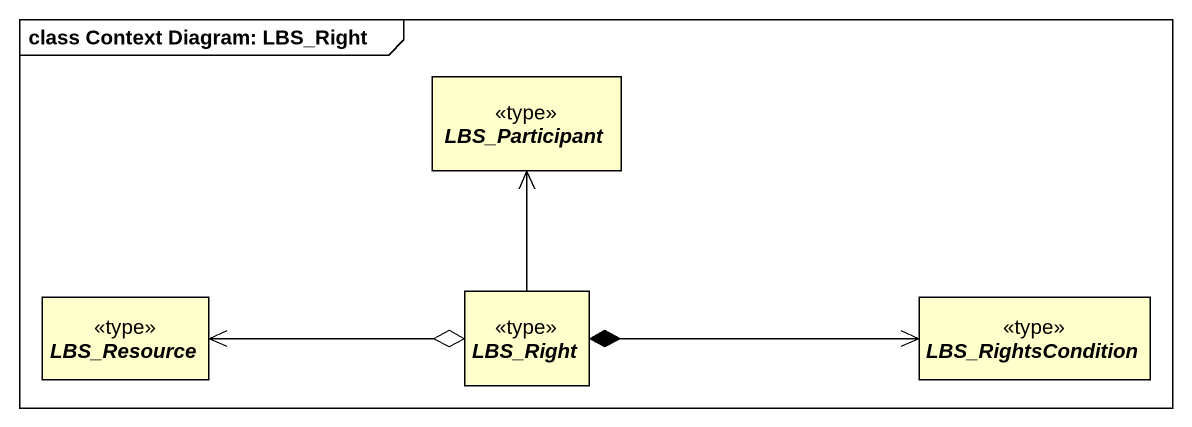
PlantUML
@startuml
mainframe class Context Diagram: LBS_Right
hide circle
hide empty members
abstract class LBS_Participant <<type>>
abstract class LBS_Resource <<type>>
abstract class LBS_Right <<type>>
abstract class LBS_RightsCondition <<type>>
LBS_Right -up-> LBS_Participant
LBS_Right o-left-> LBS_Resource
LBS_Right *-right-> LBS_RightsCondition
@enduml
